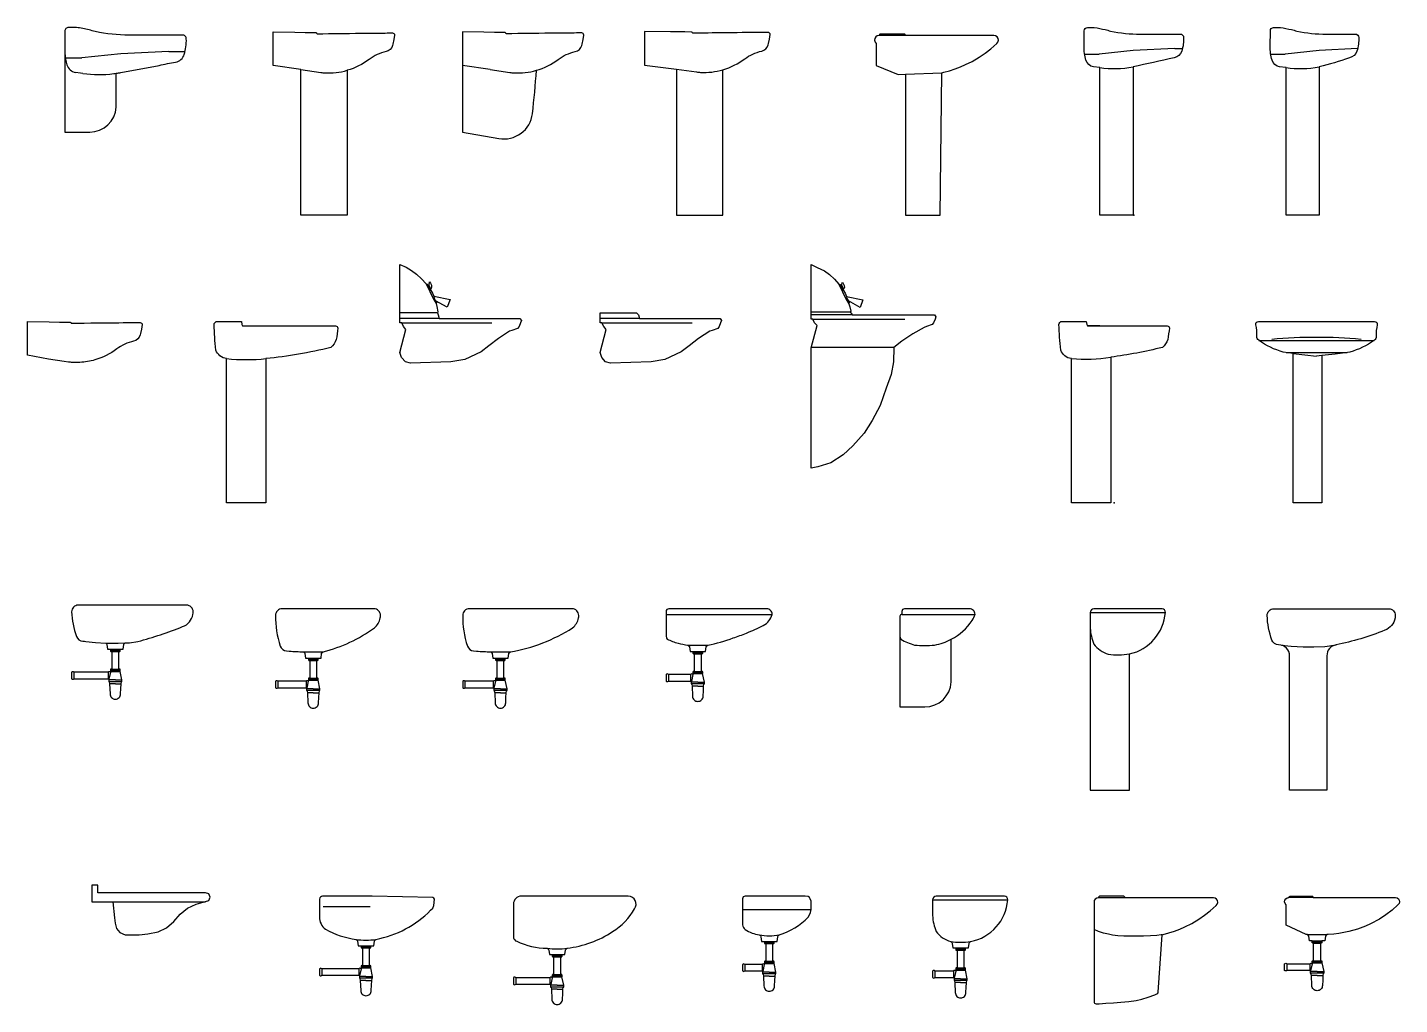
# Model space of a CAD drawing. Header units: millimetres. Extents: x 1876 to 14349, y 797 to 9454.
# Drawn here: x 8139 to 14349, y 1127 to 5547 of the extents above; entities that cross this region are included whole.
import ezdxf

# ---------------------------------------------------------------- set-up
doc = ezdxf.new("R2010")
doc.units = ezdxf.units.MM
doc.layers.add('cad-block.com', color=250, linetype='Continuous')

# ---------------------------------------------------------------- blocks, each defined once
blk = doc.blocks.new('washbasin 44_side_cad-block.com')
at = {"color": 0}
for p, q in [((2.1, 712.2), (77.7, 712.2)), ((253.4, 730.2), (77.7, 712.2)), ((470.8, 741.2), (253.4, 730.2)), ((470.8, 741.2), (544.2, 741.2)), ((71.1, 643.3), (48.4, 645.6)), ((81.2, 642.3), (71.1, 643.3)), ((81.5, 642.3), (81.2, 642.3))]:
    blk.add_line(p, q, dxfattribs=at)
blk.add_lwpolyline([(253.4, 646), (426.9, 677.8, -0.027601), (501.4, 692.8, 0.272765), (540.4, 727.8, 0.087194), (549.8, 798.5, 0.414214), (532.6, 815.7), (291, 815.7, -0.056947), (137.3, 831.3, 0.011107), (109.7, 838.7, 0.022761), (52.4, 849.9), (46.9, 849.9), (17.3, 849.9, 0.414214), (0.1, 832.7), (0, 751.3, 0.021792), (0, 733.4), (0, 376.2), (112.6, 376.2, 0.397586), (232.4, 489.3), (232.4, 642.4, 0.010277)], format="xyb", close=True, dxfattribs=at)
for centre, radius, start, end in [((206, 742.8), 206.3, 182.63035, 197.56979), ((58.6, 696.1), 51.6, 197.56979, 258.59841), ((156.5, 1153.6), 516.8, 261.65675, 277.18464), ((156.5, 1153.6), 516.8, 277.18464, 278.44971)]:
    blk.add_arc(centre, radius, start, end, dxfattribs=at)
blk = doc.blocks.new('washbasin 45_side_cad-block.com')
at = {"color": 0}
blk.add_line((-104.9, 659.2), (-14.7, 646.1), dxfattribs=at)
blk.add_lwpolyline([(169.3, 823.6), (192.7, 823.9), (213.9, 823.9), (233.2, 824.5), (249.8, 824.5), (263.9, 824.5), (276.6, 824.7), (286.5, 824.9), (295, 824.8), (304.3, 825.1), (310.2, 824.8), (313.6, 824.1), (316.6, 822.1), (318.7, 818.8), (319.1, 815.4), (315.9, 794.8), (312.1, 774.9), (310.5, 768.9, -0.277647), (280.6, 740.5, 0.106429), (204.1, 705.3, -0.09095), (104.9, 655.9), (104.9, 0), (-104.9, 0), (-104.9, 659.2), (-230.1, 677.4), (-230.1, 829.8), (-132.6, 828.2), (-85.1, 827.2), (-67.3, 827.1), (-36.5, 826.5), (-34.6, 825.6), (-33.6, 824.5), (-32.4, 822.7), (-31.6, 821.4), (-22.9, 821.4), (-14.6, 821.4), (-5.8, 821.6), (20.2, 822), (38.6, 822.1), (56.3, 822.4), (86.4, 822.7), (115.8, 823.1), (143.2, 823.5)], format="xyb", close=True, dxfattribs=at)
for centre, radius, start, end in [((14.1, 844.1), 200, 261.73779, 266.90259), ((19.8, 951.1), 307.2, 266.90259, 286.0743)]:
    blk.add_arc(centre, radius, start, end, dxfattribs=at)
blk = doc.blocks.new('washbasin 46_side_cad-block.com')
at = {"color": 0}
for q in [(0, 677.4), (215.5, 646.1)]:
    blk.add_line((125.2, 659.2), q, dxfattribs=at)
blk.add_lwpolyline([(542.2, 774.9), (546.1, 794.8), (549.2, 815.4), (548.9, 818.8), (546.7, 822.1), (543.7, 824.1), (540.4, 824.8), (534.5, 825.1), (525.1, 824.8), (516.7, 824.9), (506.7, 824.7), (494.1, 824.5), (480, 824.5), (463.4, 824.5), (444, 823.9), (422.8, 823.9), (399.4, 823.6), (373.3, 823.5), (345.9, 823.1), (316.6, 822.7), (286.5, 822.4), (268.8, 822.1), (250.4, 822), (224.3, 821.6), (215.6, 821.4), (207.2, 821.4), (198.5, 821.4), (197.8, 822.7), (196.6, 824.5), (195.5, 825.6), (193.6, 826.5), (162.8, 827.1), (145, 827.2), (97.6, 828.2), (0, 829.8), (0, 677.4), (0, 376.6), (165.6, 347.4, 0.429877), (317.2, 459.7, 0.015444), (335, 655.9, 0.09095), (434.2, 705.3, -0.106429), (510.7, 740.5, 0.277647), (540.6, 768.9)], format="xyb", close=True, dxfattribs=at)
for centre, radius, start, end in [((244.2, 844.1), 200, 261.73779, 266.90259), ((250, 951.1), 307.2, 266.90259, 286.0743)]:
    blk.add_arc(centre, radius, start, end, dxfattribs=at)
blk = doc.blocks.new('washbasin 47_side_cad-block.com')
at = {"color": 0}
blk.add_line((-104.9, 661.7), (-14.7, 648.6), dxfattribs=at)
blk.add_lwpolyline([(169.3, 826.1), (143.2, 826), (115.8, 825.6), (86.4, 825.1), (56.3, 824.9), (38.6, 824.6), (20.2, 824.5), (-5.8, 824.1), (-14.6, 823.9), (-22.9, 823.9), (-31.6, 823.8), (-32.4, 825.2), (-33.6, 826.9), (-34.6, 828.1), (-36.5, 829), (-67.3, 829.6), (-85.1, 829.6), (-132.6, 830.6), (-249.9, 832.3), (-249.9, 679.9), (-104.9, 661.7), (-104.9, 0), (104.9, 0), (104.9, 658.4, 0.09095), (204.1, 707.8, -0.106429), (280.6, 743, 0.277647), (310.5, 771.4), (312.1, 777.3), (315.9, 797.3), (319.1, 817.9), (318.7, 821.2), (316.6, 824.5), (313.6, 826.6), (310.2, 827.3), (304.3, 827.6), (295, 827.3), (286.5, 827.4), (276.6, 827.1), (263.9, 827), (249.8, 827), (233.2, 827), (213.9, 826.4), (192.7, 826.4)], format="xyb", close=True, dxfattribs=at)
for centre, radius, start, end in [((14.1, 846.5), 200, 261.73779, 266.90259), ((19.8, 953.5), 307.2, 266.90259, 286.0743)]:
    blk.add_arc(centre, radius, start, end, dxfattribs=at)
blk = doc.blocks.new('washbasin 48_side_cad-block.com')
at = {"color": 0}
for p, q in [((-78, 812.9), (-198.1, 812.9)), ((-78.5, 638.3), (85.3, 644.8))]:
    blk.add_line(p, q, dxfattribs=at)
blk.add_lwpolyline([(193.4, 681.6), (223.8, 696.6), (255.5, 715.6), (281.9, 733.4), (307.4, 753.6), (334.6, 777.9), (339.7, 784), (341.8, 791.9), (340.5, 799.8), (336.4, 806.8), (329.5, 811.4), (321.8, 812.9), (-78, 812.9), (-78.4, 815.5), (-79.6, 817.6), (-81.6, 819.2), (-84, 820), (-191.8, 820), (-194.1, 819.3), (-196.2, 817.7), (-197.5, 815.6), (-197.9, 813), (-206.1, 811.5), (-212.7, 807), (-216.9, 800.2), (-218.2, 792.1), (-216.1, 783.9), (-210.9, 777.6), (-210.9, 677.7), (-112.4, 637.6), (-78.5, 638.3), (-78.5, 0), (78.5, 0), (85.3, 644.8), (95.2, 646.9), (120.1, 653.6), (146.5, 662.2), (170.7, 671.4)], close=True, dxfattribs=at)
blk = doc.blocks.new('washbasin 49_side_cad-block.com')
at = {"color": 0}
for p, q in [((75, 745.4), (-78.3, 729.7)), ((264.8, 755), (75, 745.4)), ((264.8, 755), (298.9, 755)), ((-144.3, 729.7), (-78.3, 729.7))]:
    blk.add_line(p, q, dxfattribs=at)
blk.add_lwpolyline([(-100.4, 849.8, -0.022761), (-50.4, 840, -0.011107), (-26.3, 833.6, 0.056947), (107.9, 820), (288.9, 820, -0.414214), (303.9, 805, -0.087194), (295.6, 743.2, -0.272765), (261.6, 712.7, -0.007606), (75, 671.9), (75, 0), (-75, 0), (-75, 668.6), (-75.3, 668.7), (-103.9, 671.5, -0.272765), (-137.9, 702.1, -0.087194), (-146.2, 763.8), (-146, 834.8, -0.414214), (-131, 849.8), (-105.2, 849.8)], format="xyb", close=True, dxfattribs=at)
blk.add_arc((-9.6, 1114.9), 451, 261.65675, 280.80498, dxfattribs=at)
blk.add_point((78.9, 0), dxfattribs=at)
blk = doc.blocks.new('washbasin 50_side_cad-block.com')
at = {"color": 0}
for p, q in [((75, 745.4), (-78.3, 729.7)), ((248.7, 754.2), (75, 745.4)), ((-144.1, 729.7), (-78.3, 729.7))]:
    blk.add_line(p, q, dxfattribs=at)
blk.add_lwpolyline([(-100.3, 849.8, -0.022805), (-50.4, 840, -0.011107), (-26.3, 833.6, 0.056947), (107.9, 820), (238.9, 820, -0.414214), (253.9, 805, -0.087194), (245.6, 743.2, -0.272765), (211.6, 712.7, -0.035116), (75, 671.9), (75, 0), (-75, 0), (-75, 668.6), (-75.3, 668.7), (-103.8, 671.5, -0.272765), (-137.8, 702.1, -0.087212), (-146, 763.8), (-145.9, 834.8, -0.414214), (-130.9, 849.8), (-105.1, 849.8)], format="xyb", close=True, dxfattribs=at)
blk.add_arc((-9.6, 1114.9), 451, 261.65675, 280.80498, dxfattribs=at)
blk = doc.blocks.new('washbasin 58_side_cad-block.com')
at = {"color": 0}
blk.add_lwpolyline([(165.8, 639.2), (165.8, 639.2), (95.2, 649.4), (0, 667.6), (0, 820), (97.6, 818.4), (145, 817.4), (162.8, 817.3), (193.6, 816.7), (195.5, 815.8), (196.6, 814.7), (197.8, 812.9), (198.5, 811.6), (256.5, 812.6), (286.6, 812.9), (315.9, 813.3), (343.3, 813.7), (369.4, 813.8), (392.8, 814.1), (414, 814.1), (433.4, 814.7), (450, 814.7), (464.1, 814.7), (476.7, 814.9), (486.7, 815.1), (495.1, 815), (504.5, 815.3), (510.4, 815), (513.7, 814.3), (516.7, 812.3), (518.9, 809), (519.2, 805.6), (516.1, 785), (512.2, 765.1), (510.6, 759.1, -0.277647), (480.7, 730.7, 0.106429), (404.2, 695.5, -0.09095), (305, 646.1, -0.027597), (272, 638.5, -0.056121), (203.4, 634.5, -0.02254), (185.5, 636.3)], format="xyb", close=True, dxfattribs=at)
blk = doc.blocks.new('washbasin 59_side_cad-block.com')
at = {"color": 0}
blk.add_lwpolyline([(-111.9, 820), (-52.6, 820), (-21.9, 820), (-19.6, 805.7), (-16.4, 800), (404.3, 800, -0.414214), (414.3, 790, -0.01082), (407.2, 738, -0.129573), (382.4, 702.3, -0.037305), (89, 652), (89, 0), (-89, 0), (-89, 652, -0.29124), (-137.6, 690.7, -0.018733), (-145.7, 805.8, -0.414214), (-131.4, 820)], format="xyb", close=True, dxfattribs=at)
blk.add_arc((0, 1497), 849.8, 263.98677, 276.01323, dxfattribs=at)
blk = doc.blocks.new('washbasin 60_side_cad-block.com')
at = {"color": 0}
for p, q in [((117.9, 990.2), (149.7, 923.7)), ((127.8, 978.6), (132.5, 969.7)), ((132.2, 980.8), (135.8, 975)), ((132.5, 969.7), (136, 966)), ((135.8, 975), (136.1, 972.4)), ((136.1, 972.4), (137.1, 970)), ((137.1, 970), (139.6, 968.7)), ((152.6, 934.6), (154.7, 925.3)), ((149.7, 923.7), (163.6, 900.5)), ((154.7, 925.3), (157.3, 919.6)), ((157.3, 919.6), (160.8, 913.7)), ((169.1, 858.2), (0, 858.2)), ((177.6, 832.6), (0, 832.6)), ((7.7, 813.5), (415.9, 813.5))]:
    blk.add_line(p, q, dxfattribs=at)
blk.add_lwpolyline([(0, 680), (26.8, 783.8), (16.2, 796.6), (7.7, 813.5), (0, 813.5), (0, 858.2), (0, 1078.2), (27.5, 1065.6), (52.3, 1050.7), (75.5, 1033.7), (98, 1012.7), (117.9, 990.2), (122.3, 988), (127.8, 978.6), (132.2, 980.8), (131.6, 989.6), (133.3, 995.1), (133.8, 998.4), (137.7, 993.5), (142.1, 983.6), (143.2, 975.3), (140.4, 969.3), (136, 966), (146.5, 948.4), (152.6, 934.6), (226.9, 919.2), (213.7, 884.6), (160.8, 913.7), (164.7, 905.5), (163.6, 900.5), (167.4, 886.8), (171.8, 863.1), (169.1, 858.2), (173.4, 849.6), (177.6, 832.6), (543, 832.6), (549.4, 824.1), (545.1, 813.5), (538.8, 796.6), (532.4, 788.1), (506.9, 779.6), (496.3, 775.3), (445.3, 743.5), (402.8, 709.6), (366.7, 682), (292.9, 648), (230.1, 636.6), (47.3, 630.9), (24.4, 636.6), (7.3, 656.6), (0, 680), (0.5, 682)], close=True, dxfattribs=at)
blk = doc.blocks.new('washbasin 61_side_cad-block.com')
at = {"color": 0}
for p, q in [((177.6, 832.6), (0, 832.6)), ((7.7, 813.5), (415.9, 813.5))]:
    blk.add_line(p, q, dxfattribs=at)
blk.add_lwpolyline([(0, 680), (26.8, 783.8), (16.2, 796.6), (7.7, 813.5), (0, 813.5), (0, 858.2), (164.9, 858.2), (173.4, 849.6), (177.6, 832.6), (543, 832.6), (549.4, 824.1), (545.1, 813.5), (538.8, 796.6), (532.4, 788.1), (506.9, 779.6), (496.3, 775.3), (445.3, 743.5), (402.8, 709.6), (366.7, 682), (292.9, 648), (230.1, 636.6), (47.3, 630.9), (24.4, 636.6), (7.3, 656.6)], close=True, dxfattribs=at)
blk = doc.blocks.new('washbasin 62_side_cad-block.com')
at = {"color": 0}
for p, q in [((125.7, 989), (157.5, 922.6)), ((135.6, 977.5), (140.3, 968.5)), ((140, 979.7), (143.6, 973.8)), ((140.3, 968.5), (143.8, 964.8)), ((143.6, 973.8), (143.9, 971.2)), ((143.9, 971.2), (144.9, 968.8)), ((144.9, 968.8), (147.4, 967.5)), ((160.4, 933.5), (162.5, 924.2)), ((157.5, 922.6), (171.4, 899.4)), ((162.5, 924.2), (165.1, 918.5)), ((165.1, 918.5), (168.6, 912.6)), ((176.9, 862.1), (0, 862.1)), ((185.4, 850), (0, 850)), ((7.7, 830.9), (423.7, 830.9)), ((374.5, 702.7), (0.5, 702.7))]:
    blk.add_line(p, q, dxfattribs=at)
blk.add_lwpolyline([(0, 1077.1), (27.5, 1064.4), (60.1, 1049.6), (83.3, 1032.5), (105.8, 1011.6), (125.7, 989), (130.1, 986.8), (135.6, 977.5), (140, 979.7), (139.4, 988.5), (141.1, 994), (141.6, 997.3), (145.5, 992.3), (149.9, 982.4), (151, 974.2), (148.3, 968.1), (143.8, 964.8), (154.3, 947.2), (160.4, 933.5), (234.7, 918.1), (221.5, 883.4), (168.6, 912.6), (172.5, 904.3), (171.4, 899.4), (175.2, 885.6), (179.6, 867), (176.9, 862.1), (181.2, 857), (185.4, 850), (558.6, 850), (565, 841.5), (560.8, 830.9), (554.4, 813.9), (548, 805.4), (522.5, 797), (511.9, 792.7), (460.9, 764.2), (410.6, 730.3), (374.5, 702.7), (372.4, 636.9), (361.8, 579.6), (340.5, 518.1), (312.9, 439.6), (276.8, 371.7), (240.7, 314.4), (189.7, 257.1), (145.1, 216.8), (89.9, 180.7), (31.1, 161.6), (0, 155.7), (0, 700.7), (26.8, 801.2), (16.2, 813.9), (7.7, 830.9), (0, 830.9), (0, 862.1)], close=True, dxfattribs=at)
blk = doc.blocks.new('washbasin 63_side_cad-block.com')
at = {"color": 0}
blk.add_lwpolyline([(-52.6, 820), (-21.9, 820), (-19.6, 805.7), (-16.4, 800), (39, 800), (-16.4, 800), (344.3, 800, -0.414214), (354.3, 790, -0.01082), (347.2, 738, -0.129573), (322.4, 702.3, -0.029741), (89, 658.6), (89, 0), (-89, 0), (-89, 652, -0.29124), (-137.6, 690.7, -0.018733), (-145.7, 805.8, -0.414214), (-131.4, 820), (-111.9, 820)], format="xyb", close=True, dxfattribs=at)
blk.add_arc((-28.4, 1415.6), 766.1, 265.46515, 278.82017, dxfattribs=at)
blk.add_point((104.3, 0), dxfattribs=at)
blk = doc.blocks.new('washbasin 64_side_cad-block.com')
at = {"color": 0}
for p, q in [((-221.2, 734.3), (301.6, 734.3)), ((-97.8, 679.4), (178.2, 679.4)), ((-65, 674.9), (40.3, 662.6))]:
    blk.add_line(p, q, dxfattribs=at)
blk.add_lwpolyline([(-185, 820), (-125.6, 820), (303.3, 820, -0.48105), (315, 805.3, 0.067673), (310.2, 751.7, -0.253982), (301.9, 734.5, -0.088898), (190.5, 681.2), (125.3, 672.1), (65, 665.4), (65, 0), (-65, 0), (-65, 674.9), (-110.1, 681.2, -0.088898), (-221.5, 734.5, -0.253982), (-229.8, 751.7, 0.067673), (-234.6, 805.3, -0.48105), (-222.9, 820)], format="xyb", close=True, dxfattribs=at)
blk.add_lwpolyline([(65, 665.4), (40.3, 662.6)], dxfattribs=at)
blk.add_arc((39.9, -1495.3), 2243.2, 84.82683, 95.17317, dxfattribs=at)
blk = doc.blocks.new('washbasin 72_side_cad-block.com')
at = {"color": 0}
for p, q in [((155.3, 664.9), (162.4, 664.4)), ((162.4, 664.4), (210.7, 665.1)), ((175.8, 637.1), (219.8, 637.1)), ((175.8, 634.3), (219.8, 634.3)), ((175.8, 630.9), (219.8, 630.9)), ((181.8, 627.1), (213.8, 627.1)), ((210.7, 665.1), (242.9, 666.1)), ((10.1, 532.8), (10.1, 503.5)), ((165.2, 532.8), (165.2, 503.5)), ((197.8, 498.1), (167.8, 498.1)), ((175.3, 532.8), (168.5, 501.3)), ((175.8, 543.4), (219.8, 543.4)), ((175.8, 540), (219.8, 540)), ((176.3, 537.1), (219.3, 537.1)), ((181.8, 547.1), (213.8, 547.1)), ((197.8, 498.1), (227.8, 498.1)), ((226.6, 490.1), (168.9, 490.1)), ((197.8, 480.2), (173.9, 480.2)), ((197.8, 480.2), (221.6, 480.2))]:
    blk.add_line(p, q, dxfattribs=at)
blk.add_lwpolyline([(300.3, 671.6, 0.025641), (502.3, 739.2, 0.262283), (548.8, 794.7, 0.06409), (550, 806.4, 0.414214), (520, 836.4), (115.8, 836.4), (56.4, 836.4), (30, 836.4, 0.414214), (0, 806.4, 0.073191), (21.3, 695.2, 0.291114), (51.4, 673.6, -0.064796), (64.2, 671.9), (108.2, 668.1), (155.3, 664.9, -0.21948), (159.9, 657.8), (162.8, 637.1), (175.8, 637.1), (175.8, 629.6, 0.414214), (178.3, 627.1), (181.8, 627.1), (181.8, 547.1), (178.3, 547.1, 0.414214), (175.8, 544.6), (175.8, 537.1), (176.3, 537.1), (175.3, 532.8, 0.496469), (165.2, 532.8), (10.1, 532.8, 0.496469), (0, 532.8), (0, 503.5, 0.496469), (10.1, 503.5), (165.2, 503.5, 0.159996), (168.5, 501.3), (167.8, 498.1), (167.8, 490.1), (168.9, 490.1, -0.357511), (169.9, 489.3), (171.8, 480.1), (173.8, 435.1, 0.414214), (197.8, 411.1, 0.414214), (221.8, 435.1), (222.9, 459.3), (223.8, 479.8, -0.038392), (223.8, 480.5), (225.6, 489.3, -0.357511), (226.6, 490.1), (227.8, 490.1), (227.8, 498.1), (219.3, 537.1), (219.8, 537.1), (219.8, 544.6, 0.414214), (217.3, 547.1), (213.8, 547.1), (213.8, 627.1), (217.3, 627.1, 0.414214), (219.8, 629.6), (219.8, 637.1), (232.8, 637.1), (235.7, 657.8, -0.298809), (242.9, 666.1), (261.2, 666.6), (300.3, 671.6)], format="xyb", close=True, dxfattribs=at)
blk = doc.blocks.new('washbasin 73_side_cad-block.com')
at = {"color": 0}
for p, q in [((148.8, 596.7), (192.8, 596.7)), ((148.8, 593.8), (192.8, 593.8)), ((148.8, 590.4), (192.8, 590.4)), ((154.8, 586.7), (186.8, 586.7)), ((148.8, 502.9), (192.8, 502.9)), ((148.8, 499.6), (192.8, 499.6)), ((154.8, 506.7), (186.8, 506.7)), ((10.1, 492.3), (10.1, 463)), ((138.2, 492.3), (138.2, 463)), ((170.8, 457.7), (140.8, 457.7)), ((148.3, 492.3), (141.4, 460.8)), ((199.6, 449.7), (141.9, 449.7)), ((170.8, 439.7), (146.9, 439.7)), ((149.3, 496.7), (192.3, 496.7)), ((170.8, 457.7), (200.8, 457.7)), ((170.8, 439.7), (194.6, 439.7))]:
    blk.add_line(p, q, dxfattribs=at)
blk.add_lwpolyline([(475, 790, 0.414214), (445, 820), (115.8, 820), (56.4, 820), (30, 820, 0.414214), (0, 790, 0.082734), (21.3, 651.2, 0.276147), (49.5, 629.8), (62.2, 628.7, 0.012429), (126.8, 625.2, -0.265317), (132.9, 617.3), (135.8, 596.7), (148.8, 596.7), (148.8, 589.2, 0.414214), (151.3, 586.7), (154.8, 586.7), (154.8, 506.7), (151.3, 506.7, 0.414214), (148.8, 504.2), (148.8, 496.7), (149.3, 496.7), (148.3, 492.3, 0.496469), (138.2, 492.3), (10.1, 492.3, 0.496469), (0, 492.3), (0, 463, 0.496469), (10.1, 463), (138.2, 463, 0.159996), (141.4, 460.8), (140.8, 457.7), (140.8, 449.7), (141.9, 449.7, -0.357511), (142.9, 448.9), (144.8, 439.7), (146.8, 394.7, 0.414214), (170.8, 370.7, 0.414214), (194.8, 394.7), (195.8, 418.8), (196.8, 439.3, -0.038392), (196.8, 440), (198.6, 448.9, -0.357511), (199.6, 449.7), (200.8, 449.7), (200.8, 457.7), (192.3, 496.7), (192.8, 496.7), (192.8, 504.2, 0.414214), (190.3, 506.7), (186.8, 506.7), (186.8, 586.7), (190.3, 586.7, 0.414214), (192.8, 589.2), (192.8, 596.7), (205.8, 596.7), (208.7, 617.3, -0.298809), (215.9, 625.6, 0.096647), (447.2, 734.1, 0.180499), (473.8, 778.4, 0.06409)], format="xyb", close=True, dxfattribs=at)
blk.add_arc((165.5, 1926.4), 1301.8, 268.29814, 272.22121, dxfattribs=at)
blk = doc.blocks.new('washbasin 74_side_cad-block.com')
at = {"color": 0}
for p, q in [((148.8, 596.7), (192.8, 596.7)), ((148.8, 593.8), (192.8, 593.8)), ((148.8, 590.4), (192.8, 590.4)), ((154.8, 586.7), (186.8, 586.7)), ((148.8, 502.9), (192.8, 502.9)), ((148.8, 499.6), (192.8, 499.6)), ((154.8, 506.7), (186.8, 506.7)), ((10.1, 492.3), (10.1, 463)), ((138.2, 492.3), (138.2, 463)), ((170.8, 457.7), (140.8, 457.7)), ((148.3, 492.3), (141.4, 460.8)), ((199.6, 449.7), (141.9, 449.7)), ((170.8, 439.7), (146.9, 439.7)), ((149.3, 496.7), (192.3, 496.7)), ((170.8, 457.7), (200.8, 457.7)), ((170.8, 439.7), (194.6, 439.7))]:
    blk.add_line(p, q, dxfattribs=at)
blk.add_lwpolyline([(49.5, 629.8), (62.2, 628.7, 0.012429), (126.8, 625.2, -0.265317), (132.9, 617.3), (135.8, 596.7), (148.8, 596.7), (148.8, 589.2, 0.414214), (151.3, 586.7), (154.8, 586.7), (154.8, 506.7), (151.3, 506.7, 0.414214), (148.8, 504.2), (148.8, 496.7), (149.3, 496.7), (148.3, 492.3, 0.496469), (138.2, 492.3), (10.1, 492.3, 0.496469), (0, 492.3), (0, 463, 0.496469), (10.1, 463), (138.2, 463, 0.159996), (141.4, 460.8), (140.8, 457.7), (140.8, 449.7), (141.9, 449.7, -0.357511), (142.9, 448.9), (144.8, 439.7), (146.8, 394.7, 0.414214), (170.8, 370.7, 0.414214), (194.8, 394.7), (195.8, 418.8), (196.8, 439.3, -0.038392), (196.8, 440), (198.6, 448.9, -0.357511), (199.6, 449.7), (200.8, 449.7), (200.8, 457.7), (192.3, 496.7), (192.8, 496.7), (192.8, 504.2, 0.414214), (190.3, 506.7), (186.8, 506.7), (186.8, 586.7), (190.3, 586.7, 0.414214), (192.8, 589.2), (192.8, 596.7), (205.8, 596.7), (208.7, 617.3, -0.298809), (215.9, 625.6, 0.101921), (497.2, 734.1, 0.180499), (523.8, 778.4, 0.06409), (525, 790, 0.414214), (495, 820), (115.8, 820), (56.4, 820), (30, 820, 0.414214), (0, 790, 0.082734), (21.3, 651.2, 0.276147)], format="xyb", close=True, dxfattribs=at)
blk.add_arc((165.5, 1926.4), 1301.8, 268.29814, 272.22121, dxfattribs=at)
blk = doc.blocks.new('washbasin 75_side_cad-block.com')
at = {"color": 0}
for p, q in [((0, 794.9), (480, 794.9)), ((121.5, 627), (165.5, 627)), ((121.5, 624.1), (165.5, 624.1)), ((121.5, 620.7), (165.5, 620.7)), ((127.5, 617), (159.5, 617)), ((10.1, 522.6), (10.1, 493.3)), ((111, 522.6), (111, 493.3)), ((121.1, 522.6), (114.2, 491.1)), ((121.5, 533.2), (165.5, 533.2)), ((121.5, 529.9), (165.5, 529.9)), ((122, 527), (165, 527)), ((127.5, 537), (159.5, 537)), ((143.5, 488), (113.5, 488)), ((172.4, 480), (114.7, 480)), ((143.5, 470), (119.7, 470)), ((143.5, 488), (173.5, 488)), ((143.5, 470), (167.4, 470))]:
    blk.add_line(p, q, dxfattribs=at)
blk.add_lwpolyline([(303.6, 688.1, 0.019303), (363.7, 710.3, 0.025893), (439.8, 744.8, 0.206758), (480, 794.9, 0.414214), (454.9, 820), (116.4, 820), (57.1, 820), (12.5, 820, 0.414214), (0, 807.5), (0, 697.9), (1.5, 687.7), (4, 683, 0.04549), (54.6, 664.3, 0.037518), (98.4, 655.9, -0.298809), (105.6, 647.6), (108.5, 627), (121.5, 627), (121.5, 619.5, 0.414214), (124, 617), (127.5, 617), (127.5, 537), (124, 537, 0.414214), (121.5, 534.5), (121.5, 527), (122, 527), (121.1, 522.6, 0.496469), (111, 522.6), (10.1, 522.6, 0.496469), (0, 522.6), (0, 493.3, 0.496469), (10.1, 493.3), (111, 493.3, 0.159996), (114.2, 491.1), (113.5, 488), (113.5, 480), (114.7, 480, -0.357511), (115.7, 479.2), (117.5, 470), (119.5, 425, 0.414214), (143.5, 401, 0.414214), (167.5, 425), (168.6, 449.1), (169.5, 469.6, -0.038392), (169.6, 470.3), (171.4, 479.2, -0.357511), (172.4, 480), (173.5, 480), (173.5, 488), (165, 527), (165.5, 527), (165.5, 534.5, 0.414214), (163, 537), (159.5, 537), (159.5, 617), (163, 617, 0.414214), (165.5, 619.5), (165.5, 627), (178.5, 627), (181.4, 647.6, -0.298809), (188.7, 655.9, 0.039054)], format="xyb", close=True, dxfattribs=at)
blk.add_arc((143.5, 1708.9), 1054, 267.54505, 272.45495, dxfattribs=at)
blk = doc.blocks.new('washbasin 76_side_cad-block.com')
at = {"color": 0}
for p, q in [((8.4, 794.9), (340, 794.9)), ((0, 697.9), (1.5, 687.7)), ((1.5, 687.7), (4.8, 682.6))]:
    blk.add_line(p, q, dxfattribs=at)
blk.add_lwpolyline([(0, 697.9), (0, 376.2), (112.6, 376.2, 0.397586), (232.4, 489.3), (232.4, 681.9, 0.126232), (326.6, 767.7, 0.094613), (340, 794.9, 0.414214), (314.9, 820), (94.7, 820), (35.4, 820), (21, 820, 0.414214), (8.4, 807.5), (8.4, 794.9, 0.414214), (0, 786.5)], format="xyb", close=True, dxfattribs=at)
for centre, radius, start, end in [((126, 877.2), 229.2, 238.08579, 254.91273), ((111.5, 1123.2), 469.5, 264.48232, 275.51768), ((112.4, 908.3), 256.2, 279.9365, 297.94124)]:
    blk.add_arc(centre, radius, start, end, dxfattribs=at)
blk = doc.blocks.new('washbasin 77_side_cad-block.com')
at = {"color": 0}
blk.add_line((-88.9, 803.4), (251.1, 803.4), dxfattribs=at)
blk.add_lwpolyline([(-88.9, 732.2), (-88.9, 0), (88.9, 0), (88.9, 615.9, 0.329933), (251.1, 803.4, 0.44641), (236.2, 820), (-11.6, 820), (-70.9, 820), (-72.3, 820, 0.414214), (-88.9, 803.4)], format="xyb", close=True, dxfattribs=at)
for centre, radius, start, end in [((119.2, 741.4), 208.3, 182.53288, 202.92482), ((28.9, 736.3), 126.9, 216.82703, 253.46053), ((37.1, 910), 298.6, 261.46462, 279.98796)]:
    blk.add_arc(centre, radius, start, end, dxfattribs=at)
blk = doc.blocks.new('washbasin 78_side_cad-block.com')
at = {"color": 0}
for p, q in [((-121.7, 655.5), (-77.7, 651.7)), ((-77.7, 651.7), (-23.5, 648)), ((-23.5, 648), (24.8, 648.7)), ((24.8, 648.7), (75.3, 650.2)), ((75.3, 650.2), (125.7, 656.7))]:
    blk.add_line(p, q, dxfattribs=at)
blk.add_lwpolyline([(-129.5, 820), (-70.1, 820), (364.1, 820, -0.414214), (394.1, 790, -0.06409), (392.9, 778.4, -0.262283), (346.4, 722.8, -0.046287), (125.6, 656.7, 0.381404), (84.5, 607.2), (84.5, 0), (-84.5, 0), (-84.5, 607.2, 0.414214), (-134.5, 657.2, -0.291114), (-164.7, 678.8, -0.073191), (-185.9, 790, -0.414214), (-155.9, 820)], format="xyb", close=True, dxfattribs=at)
blk = doc.blocks.new('washbasin 86_side_cad-block.com')
at = {"color": 0}
blk.add_line((95.3, 795), (513.7, 795), dxfattribs=at)
blk.add_lwpolyline([(95.3, 795), (102.3, 722.5), (105.8, 698), (111.9, 674), (127, 655.2), (150.4, 645.2), (213.4, 645.2), (252.8, 650.2), (299.5, 658.7), (337.7, 676.5), (370.7, 705.8), (398.9, 738.5), (432.5, 765.2), (471.9, 784), (514.5, 795.2), (529.3, 800.9), (535, 815.1), (529, 830), (514, 835), (27, 835), (27, 870), (0, 870), (0, 795)], close=True, dxfattribs=at)
blk = doc.blocks.new('washbasin 87_side_cad-block.com')
at = {"color": 0}
for p, q in [((16.9, 773.4), (229.2, 773.4)), ((188, 595.7), (232, 595.7)), ((188, 592.8), (232, 592.8)), ((188, 589.4), (232, 589.4)), ((194, 585.7), (226, 585.7)), ((188, 502), (232, 502)), ((188, 498.6), (232, 498.6)), ((194, 505.7), (226, 505.7)), ((10.1, 491.3), (10.1, 462.1)), ((177.4, 491.3), (177.4, 462.1)), ((210, 456.7), (180, 456.7)), ((187.5, 491.3), (180.7, 459.8)), ((238.8, 448.7), (181.2, 448.7)), ((210, 438.8), (186.2, 438.8)), ((188.5, 495.7), (231.5, 495.7)), ((210, 456.7), (240, 456.7)), ((210, 438.8), (233.8, 438.8))]:
    blk.add_line(p, q, dxfattribs=at)
blk.add_lwpolyline([(59.8, 820), (12.8, 820, 0.414214), (0, 807.2), (0, 725.4, 0.259158), (27.1, 670.3, 0.09414), (164.9, 624.7, -0.298809), (172.1, 616.4), (175, 595.7), (188, 595.7), (188, 588.2, 0.414214), (190.5, 585.7), (194, 585.7), (194, 505.7), (190.5, 505.7, 0.414214), (188, 503.2), (188, 495.7), (188.5, 495.7), (187.5, 491.3, 0.496469), (177.4, 491.3), (10.1, 491.3, 0.496469), (0, 491.3), (0, 462.1, 0.496469), (10.1, 462.1), (177.4, 462.1, 0.159996), (180.7, 459.8), (180, 456.7), (180, 448.7), (181.2, 448.7, -0.357511), (182.2, 447.9), (184, 438.7), (186, 393.7, 0.414214), (210, 369.7, 0.414214), (234, 393.7), (235.1, 417.8), (236, 438.4, -0.038392), (236.1, 439), (237.8, 447.9, -0.357511), (238.8, 448.7), (240, 448.7), (240, 456.7), (231.5, 495.7), (232, 495.7), (232, 503.2, 0.414214), (229.5, 505.7), (226, 505.7), (226, 585.7), (229.5, 585.7, 0.414214), (232, 588.2), (232, 595.7), (245, 595.7), (247.9, 616.4, -0.298809), (255.1, 624.7, 0.151675), (502.5, 756.1), (512, 765.6), (517.2, 777.3), (520, 807.2), (517.1, 811.5), (512.9, 814.1), (238, 820), (119.2, 820)], format="xyb", close=True, dxfattribs=at)
blk.add_arc((210, 902.5), 281.5, 260.76991, 279.23009, dxfattribs=at)
blk = doc.blocks.new('washbasin 88_side_cad-block.com')
at = {"color": 0}
for p, q in [((175.8, 555.7), (219.8, 555.7)), ((175.8, 552.8), (219.8, 552.8)), ((175.8, 549.4), (219.8, 549.4)), ((181.8, 545.7), (213.8, 545.7)), ((10.1, 451.3), (10.1, 422.1)), ((165.2, 451.3), (165.2, 422.1)), ((175.3, 451.3), (168.5, 419.8)), ((175.8, 462), (219.8, 462)), ((175.8, 458.6), (219.8, 458.6)), ((176.3, 455.7), (219.3, 455.7)), ((181.8, 465.7), (213.8, 465.7)), ((197.8, 416.7), (167.8, 416.7)), ((226.6, 408.7), (168.9, 408.7)), ((197.8, 398.8), (173.9, 398.8)), ((197.8, 416.7), (227.8, 416.7)), ((197.8, 398.8), (221.6, 398.8))]:
    blk.add_line(p, q, dxfattribs=at)
blk.add_lwpolyline([(35.4, 820, 0.414214), (0, 784.6), (0, 631.9, 0.236112), (14.6, 615.9, 0.104869), (152.6, 584.7, -0.298809), (159.9, 576.4), (162.8, 555.7), (175.8, 555.7), (175.8, 548.2, 0.414214), (178.3, 545.7), (181.8, 545.7), (181.8, 465.7), (178.3, 465.7, 0.414214), (175.8, 463.2), (175.8, 455.7), (176.3, 455.7), (175.3, 451.3, 0.496469), (165.2, 451.3), (10.1, 451.3, 0.496469), (0, 451.3), (0, 422.1, 0.496469), (10.1, 422.1), (165.2, 422.1, 0.159996), (168.5, 419.8), (167.8, 416.7), (167.8, 408.7), (168.9, 408.7, -0.357511), (169.9, 407.9), (171.8, 398.7), (173.8, 353.7, 0.414214), (197.8, 329.7, 0.414214), (221.8, 353.7), (222.9, 377.8), (223.8, 398.4, -0.038392), (223.8, 399), (225.6, 407.9, -0.357511), (226.6, 408.7), (227.8, 408.7), (227.8, 416.7), (219.3, 455.7), (219.8, 455.7), (219.8, 463.2, 0.414214), (217.3, 465.7), (213.8, 465.7), (213.8, 545.7), (217.3, 545.7, 0.414214), (219.8, 548.2), (219.8, 555.7), (232.8, 555.7), (235.7, 576.4, -0.298809), (242.9, 584.7, 0.117441), (448.7, 659.7, 0.127409), (547.7, 763, 0.620964), (519.6, 820), (121.9, 820), (62.6, 820)], format="xyb", close=True, dxfattribs=at)
blk.add_arc((197.8, 916.3), 334.7, 262.24916, 277.75084, dxfattribs=at)
blk = doc.blocks.new('washbasin 89_side_cad-block.com')
at = {"color": 0}
for p, q in [((0, 759), (310, 759)), ((99.2, 615.7), (143.2, 615.7)), ((99.2, 612.8), (143.2, 612.8)), ((99.2, 609.4), (143.2, 609.4)), ((105.2, 605.7), (137.2, 605.7)), ((10.1, 511.3), (10.1, 482.1)), ((88.6, 511.3), (88.6, 482.1)), ((98.7, 511.3), (91.9, 479.8)), ((99.2, 522), (143.2, 522)), ((99.2, 518.6), (143.2, 518.6)), ((99.7, 515.7), (142.7, 515.7)), ((105.2, 525.7), (137.2, 525.7)), ((121.2, 476.7), (91.2, 476.7)), ((150, 468.7), (92.4, 468.7)), ((121.2, 458.8), (97.3, 458.8)), ((121.2, 476.7), (151.2, 476.7)), ((121.2, 458.8), (145, 458.8))]:
    blk.add_line(p, q, dxfattribs=at)
blk.add_lwpolyline([(0, 511.3), (0, 482.1, 0.496469), (10.1, 482.1), (88.6, 482.1, 0.159996), (91.9, 479.8), (91.2, 476.7), (91.2, 468.7), (92.4, 468.7, -0.357511), (93.3, 467.9), (95.2, 458.7), (97.2, 413.7, 0.414214), (121.2, 389.7, 0.414214), (145.2, 413.7), (146.3, 437.8), (147.2, 458.4, -0.038392), (147.2, 459), (149, 467.9, -0.357511), (150, 468.7), (151.2, 468.7), (151.2, 476.7), (142.7, 515.7), (143.2, 515.7), (143.2, 523.2, 0.414214), (140.7, 525.7), (137.2, 525.7), (137.2, 605.7), (140.7, 605.7, 0.414214), (143.2, 608.2), (143.2, 615.7), (156.2, 615.7), (159.1, 636.4, -0.298809), (166.3, 644.7, 0.121928), (297.3, 724.7), (303.9, 734.9), (308.1, 746.6), (310, 760.1), (310, 797.9), (306.6, 808), (302.8, 814.4), (296.5, 818), (284.2, 820), (71.5, 820), (12.1, 820, 0.414214), (0, 807.9), (0, 690.2, 0.176501), (12.7, 669.3, 0.113917), (76, 644.7, -0.298809), (83.3, 636.4), (86.2, 615.7), (99.2, 615.7), (99.2, 608.2, 0.414214), (101.7, 605.7), (105.2, 605.7), (105.2, 525.7), (101.7, 525.7, 0.414214), (99.2, 523.2), (99.2, 515.7), (99.7, 515.7), (98.7, 511.3, 0.496469), (88.6, 511.3), (10.1, 511.3, 0.496469)], format="xyb", close=True, dxfattribs=at)
blk.add_arc((121.2, 899.8), 259.1, 259.96751, 280.03249, dxfattribs=at)
blk = doc.blocks.new('washbasin 90_side_cad-block.com')
at = {"color": 0}
for p, q in [((0, 803.4), (340, 803.4)), ((104.8, 585.7), (148.8, 585.7)), ((104.8, 582.8), (148.8, 582.8)), ((104.8, 579.4), (148.8, 579.4)), ((110.8, 575.7), (142.8, 575.7)), ((10.1, 481.3), (10.1, 452.1)), ((94.2, 481.3), (94.2, 452.1)), ((126.8, 446.7), (96.8, 446.7)), ((104.4, 481.3), (97.5, 449.8)), ((155.7, 438.7), (98, 438.7)), ((104.8, 492), (148.8, 492)), ((104.8, 488.6), (148.8, 488.6)), ((105.3, 485.7), (148.3, 485.7)), ((110.8, 495.7), (142.8, 495.7)), ((126.8, 446.7), (156.8, 446.7)), ((126.8, 428.8), (103, 428.8)), ((126.8, 428.8), (150.7, 428.8))]:
    blk.add_line(p, q, dxfattribs=at)
blk.add_lwpolyline([(18, 820), (16.6, 820, 0.414214), (0, 803.4), (0, 732.2, 0.089212), (16.3, 660.2, 0.161219), (81.7, 614.7, -0.298809), (88.9, 606.4), (91.8, 585.7), (104.8, 585.7), (104.8, 578.2, 0.414214), (107.3, 575.7), (110.8, 575.7), (110.8, 495.7), (107.3, 495.7, 0.414214), (104.8, 493.2), (104.8, 485.7), (105.3, 485.7), (104.4, 481.3, 0.496469), (94.2, 481.3), (10.1, 481.3, 0.496469), (0, 481.3), (0, 452.1, 0.496469), (10.1, 452.1), (94.2, 452.1, 0.159996), (97.5, 449.8), (96.8, 446.7), (96.8, 438.7), (98, 438.7, -0.357511), (99, 437.9), (100.8, 428.7), (102.8, 383.7, 0.414214), (126.8, 359.7, 0.414214), (150.8, 383.7), (151.9, 407.8), (152.8, 428.4, -0.038392), (152.9, 429), (154.7, 437.9, -0.357511), (155.7, 438.7), (156.8, 438.7), (156.8, 446.7), (148.3, 485.7), (148.8, 485.7), (148.8, 493.2, 0.414214), (146.3, 495.7), (142.8, 495.7), (142.8, 575.7), (146.3, 575.7, 0.414214), (148.8, 578.2), (148.8, 585.7), (161.8, 585.7), (164.7, 606.4, -0.298809), (172, 614.7, 0.337881), (340, 803.4, 0.44641), (325.1, 820), (77.3, 820)], format="xyb", close=True, dxfattribs=at)
blk.add_arc((126.8, 921.2), 309.8, 261.622, 278.378, dxfattribs=at)
blk = doc.blocks.new('washbasin 91_side_cad-block.com')
at = {"color": 0}
for p, q in [((140.3, 812.9), (20.1, 812.9)), ((19.6, 660.6), (0, 669.5)), ((42.8, 652.7), (19.6, 660.6)), ((65.4, 647.4), (42.8, 652.7)), ((84.3, 643.7), (65.4, 647.4)), ((107.5, 641.1), (84.3, 643.7)), ((135.4, 639.5), (107.5, 641.1)), ((170.6, 638.5), (135.4, 639.5)), ((224.3, 639), (170.6, 638.5)), ((255.9, 640.1), (224.3, 639)), ((284.3, 642.7), (255.9, 640.1)), ((303.5, 644.8), (284.3, 642.7)), ((307.7, 645.7), (303.5, 644.8))]:
    blk.add_line(p, q, dxfattribs=at)
blk.add_lwpolyline([(0, 342.7, 0.414214), (9, 333.7), (22.9, 333.7), (53.6, 335.3), (88.4, 337.3), (120.7, 339.8), (158, 343.9), (190.2, 348.4), (216.5, 354.4), (245.7, 363.5), (275.4, 374.1), (284.1, 377.9, 0.277572), (290, 386.4), (307.7, 645.7), (313.4, 646.9), (338.3, 653.6), (364.7, 662.2), (389, 671.4), (411.7, 681.6), (442.1, 696.6), (473.7, 715.6), (500.1, 733.4), (525.6, 753.6), (552.8, 777.9), (557.9, 784), (560, 791.9), (558.7, 799.8), (554.6, 806.8), (547.7, 811.4), (540, 812.9), (140.3, 812.9), (139.8, 815.5), (138.6, 817.6), (136.7, 819.2), (134.3, 820), (26.4, 820), (24.1, 819.3), (22.1, 817.7), (20.8, 815.6), (20.4, 813), (12.2, 811.5), (5.5, 807), (1.3, 800.2), (0, 792.1), (0, 678.7)], format="xyb", close=True, dxfattribs=at)
blk = doc.blocks.new('washbasin 92_side_cad-block.com')
at = {"color": 0}
for p, q in [((129.7, 813.5), (18.6, 813.5)), ((101.8, 647), (192, 647)), ((125, 618.1), (169, 618.1)), ((125, 615.2), (169, 615.2)), ((125, 611.8), (169, 611.8)), ((131, 608.1), (163, 608.1)), ((10.1, 513.7), (10.1, 484.5)), ((114.4, 513.7), (114.4, 484.5)), ((124.5, 513.7), (117.7, 482.2)), ((125, 524.4), (169, 524.4)), ((125, 521), (169, 521)), ((125.5, 518.1), (168.5, 518.1)), ((131, 528.1), (163, 528.1)), ((147, 479.1), (117, 479.1)), ((175.8, 471.1), (118.2, 471.1)), ((147, 461.1), (123.1, 461.1)), ((147, 479.1), (177, 479.1)), ((147, 461.1), (170.8, 461.1))]:
    blk.add_line(p, q, dxfattribs=at)
blk.add_lwpolyline([(128.1, 817.8), (129.3, 815.8), (129.7, 813.5), (502.1, 813.5), (509.1, 812), (515.3, 807.8), (518.9, 801.4), (520, 794.1), (517.8, 786.8), (512.8, 780.6), (486.5, 756.7), (458.1, 735.7), (429, 716.3), (388.9, 695), (365.2, 684.1), (329.5, 670.6), (289.9, 659.9), (245.8, 651.7), (222.2, 648.7), (196.6, 647), (192, 647, 0.294999), (184.9, 638.8), (182, 618.1), (169, 618.1), (169, 610.6, -0.414214), (166.5, 608.1), (163, 608.1), (163, 528.1), (166.5, 528.1, -0.414214), (169, 525.6), (169, 518.1), (168.5, 518.1), (177, 479.1), (177, 471.1), (175.8, 471.1, 0.357511), (174.8, 470.3), (173, 461.4, 0.038392), (173, 460.8), (172.1, 440.2), (171, 416.1, -0.414214), (147, 392.1, -0.414214), (123, 416.1), (121, 461.1), (119.1, 470.3, 0.357511), (118.2, 471.1), (117, 471.1), (117, 479.1), (117.7, 482.2, -0.159996), (114.4, 484.5), (10.1, 484.5, -0.496469), (0, 484.5), (0, 513.7, -0.496469), (10.1, 513.7), (114.4, 513.7, -0.496469), (124.5, 513.7), (125.5, 518.1), (125, 518.1), (125, 525.6, -0.414214), (127.5, 528.1), (131, 528.1), (131, 608.1), (127.5, 608.1, -0.414214), (125, 610.6), (125, 618.1), (112, 618.1), (109.1, 638.8, 0.298809), (101.8, 647), (97.8, 647), (6.6, 688.4), (6.6, 781), (2, 786.7), (0, 793.9), (1, 801.6), (4.7, 807.8), (11.6, 812.3), (18.7, 813.5), (19.1, 815.9), (20.3, 817.9), (22.1, 819.2), (24.3, 820), (124.1, 820), (126.1, 819.4)], format="xyb", close=True, dxfattribs=at)

msp = doc.modelspace()

# ---------------------------------------------------------------- block references
at = {"layer": 'cad-block.com'}
for name, p in [('washbasin 44_side_cad-block.com', (8308.6, 4696.8)), ('washbasin 45_side_cad-block.com', (9481.5, 4696.8)), ('washbasin 46_side_cad-block.com', (10107.5, 4696.8)), ('washbasin 47_side_cad-block.com', (11181.5, 4696.8)), ('washbasin 49_side_cad-block.com', (13067.6, 4696.8)), ('washbasin 50_side_cad-block.com', (13910, 4696.8)), ('washbasin 48_side_cad-block.com', (12191.5, 4696.8)), ('washbasin 60_side_cad-block.com', (9825.3, 3396.8)), ('washbasin 62_side_cad-block.com', (11685.7, 3396.8)), ('washbasin 61_side_cad-block.com', (10731.2, 3396.8)), ('washbasin 58_side_cad-block.com', (8139.4, 3396.8)), ('washbasin 59_side_cad-block.com', (9129.7, 3396.8)), ('washbasin 63_side_cad-block.com', (12952.9, 3396.8)), ('washbasin 64_side_cad-block.com', (13932.8, 3396.8)), ('washbasin 72_side_cad-block.com', (8339.4, 2096.8)), ('washbasin 73_side_cad-block.com', (9262.1, 2096.8)), ('washbasin 74_side_cad-block.com', (10109.2, 2096.8)), ('washbasin 75_side_cad-block.com', (11029.7, 2096.8)), ('washbasin 76_side_cad-block.com', (12087.8, 2096.8)), ('washbasin 77_side_cad-block.com', (13038.1, 2096.8)), ('washbasin 78_side_cad-block.com', (13935.6, 2096.8)), ('washbasin 86_side_cad-block.com', (8431, 796.8)), ('washbasin 87_side_cad-block.com', (9461.5, 796.8)), ('washbasin 88_side_cad-block.com', (10338.9, 796.8)), ('washbasin 89_side_cad-block.com', (11375.4, 796.8)), ('washbasin 90_side_cad-block.com', (12235.7, 796.8)), ('washbasin 91_side_cad-block.com', (12966.1, 796.8)), ('washbasin 92_side_cad-block.com', (13828.8, 796.8))]:
    msp.add_blockref(name, p, dxfattribs=at)

doc.saveas('drawing.dxf')
